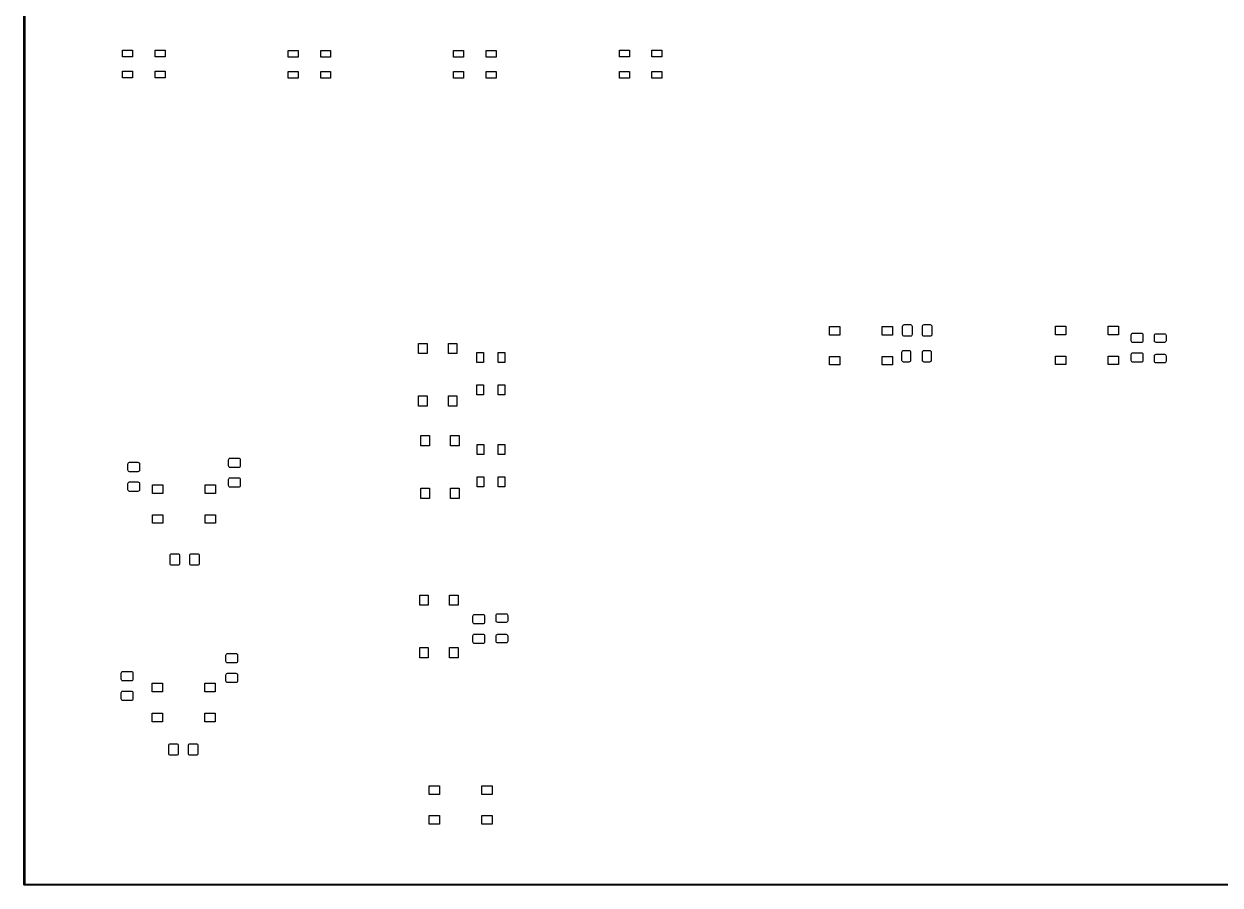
# Model space of a CAD drawing. Extents: x 119 to 479, y -311 to -51.
# Drawn here: x 118.9 to 299.5, y -311.1 to -181 of the extents above; entities that cross this region are included whole.
import ezdxf

# ---------------------------------------------------------------- set-up
doc = ezdxf.new("R2010")
doc.units = 0
doc.layers.add('BLACK', color=7, linetype='CONTINUOUS')

msp = doc.modelspace()

# ---------------------------------------------------------------- linework, layer by layer
at = {"layer": 'BLACK', "linetype": 'CONTINUOUS'}
for p, q in [((118.925, -311), (118.925, -51)), ((119.075, -51.075), (119.075, -310.925)), ((133.83, -185.96), (133.83, -184.96)), ((133.83, -184.96), (135.33, -184.96)), ((135.33, -185.96), (133.83, -185.96)), ((135.33, -184.96), (135.33, -185.96)), ((138.73, -185.96), (138.73, -184.96)), ((138.73, -184.96), (140.23, -184.96)), ((140.23, -185.96), (138.73, -185.96)), ((140.23, -184.96), (140.23, -185.96)), ((158.835, -186.005), (158.835, -185.005)), ((158.835, -185.005), (160.335, -185.005)), ((160.335, -186.005), (158.835, -186.005)), ((160.335, -185.005), (160.335, -186.005)), ((163.735, -186.005), (163.735, -185.005)), ((163.735, -185.005), (165.235, -185.005)), ((165.235, -186.005), (163.735, -186.005)), ((165.235, -185.005), (165.235, -186.005)), ((183.805, -186.005), (183.805, -185.005)), ((183.805, -185.005), (185.305, -185.005)), ((185.305, -186.005), (183.805, -186.005)), ((185.305, -185.005), (185.305, -186.005)), ((188.705, -186.005), (188.705, -185.005)), ((188.705, -185.005), (190.205, -185.005)), ((190.205, -186.005), (188.705, -186.005)), ((190.205, -185.005), (190.205, -186.005)), ((208.84, -185.98), (208.84, -184.98)), ((208.84, -184.98), (210.34, -184.98)), ((210.34, -185.98), (208.84, -185.98)), ((210.34, -184.98), (210.34, -185.98)), ((213.74, -185.98), (213.74, -184.98)), ((213.74, -184.98), (215.24, -184.98)), ((215.24, -185.98), (213.74, -185.98)), ((215.24, -184.98), (215.24, -185.98)), ((133.83, -189.16), (133.83, -188.16)), ((133.83, -188.16), (135.33, -188.16)), ((135.33, -189.16), (133.83, -189.16)), ((135.33, -188.16), (135.33, -189.16)), ((138.73, -189.16), (138.73, -188.16)), ((138.73, -188.16), (140.23, -188.16)), ((140.23, -189.16), (138.73, -189.16)), ((140.23, -188.16), (140.23, -189.16)), ((158.835, -189.205), (158.835, -188.205)), ((158.835, -188.205), (160.335, -188.205)), ((160.335, -189.205), (158.835, -189.205)), ((160.335, -188.205), (160.335, -189.205)), ((163.735, -189.205), (163.735, -188.205)), ((163.735, -188.205), (165.235, -188.205)), ((165.235, -189.205), (163.735, -189.205)), ((165.235, -188.205), (165.235, -189.205)), ((183.805, -189.205), (183.805, -188.205)), ((183.805, -188.205), (185.305, -188.205)), ((185.305, -189.205), (183.805, -189.205)), ((185.305, -188.205), (185.305, -189.205)), ((188.705, -189.205), (188.705, -188.205)), ((188.705, -188.205), (190.205, -188.205)), ((190.205, -189.205), (188.705, -189.205)), ((190.205, -188.205), (190.205, -189.205)), ((208.84, -189.18), (208.84, -188.18)), ((208.84, -188.18), (210.34, -188.18)), ((210.34, -189.18), (208.84, -189.18)), ((210.34, -188.18), (210.34, -189.18)), ((213.74, -189.18), (213.74, -188.18)), ((213.74, -188.18), (215.24, -188.18)), ((215.24, -189.18), (213.74, -189.18)), ((215.24, -188.18), (215.24, -189.18)), ((240.568, -228.012), (240.568, -226.712)), ((240.568, -226.712), (242.118, -226.712)), ((242.118, -226.712), (242.118, -228.012)), ((248.518, -228.012), (248.518, -226.712)), ((248.518, -226.712), (250.068, -226.712)), ((250.068, -226.712), (250.068, -228.012)), ((251.6, -226.675), (251.619, -226.579)), ((251.6, -227.925), (251.6, -226.675)), ((251.619, -226.579), (251.673, -226.498)), ((251.673, -226.498), (251.754, -226.444)), ((251.754, -226.444), (251.85, -226.425)), ((251.85, -226.425), (252.775, -226.425)), ((252.775, -226.425), (252.871, -226.444)), ((252.871, -226.444), (252.952, -226.498)), ((252.952, -226.498), (253.006, -226.579)), ((253.006, -226.579), (253.025, -226.675)), ((253.025, -226.675), (253.025, -227.925)), ((254.575, -226.675), (254.594, -226.579)), ((254.575, -227.925), (254.575, -226.675)), ((254.594, -226.579), (254.648, -226.498)), ((254.648, -226.498), (254.729, -226.444)), ((254.729, -226.444), (254.825, -226.425)), ((254.825, -226.425), (255.75, -226.425)), ((255.75, -226.425), (255.846, -226.444)), ((255.846, -226.444), (255.927, -226.498)), ((255.927, -226.498), (255.981, -226.579)), ((255.981, -226.579), (256, -226.675)), ((256, -226.675), (256, -227.925)), ((274.688, -227.962), (274.688, -226.662)), ((274.688, -226.662), (276.238, -226.662)), ((276.238, -226.662), (276.238, -227.962)), ((282.638, -227.962), (282.638, -226.662)), ((282.638, -226.662), (284.188, -226.662)), ((284.188, -226.662), (284.188, -227.962)), ((178.51, -230.8), (178.51, -229.25)), ((178.51, -229.25), (179.81, -229.25)), ((179.81, -229.25), (179.81, -230.8)), ((183.01, -230.8), (183.01, -229.25)), ((183.01, -229.25), (184.31, -229.25)), ((184.31, -229.25), (184.31, -230.8)), ((242.118, -228.012), (240.568, -228.012)), ((250.068, -228.012), (248.518, -228.012)), ((251.619, -228.021), (251.6, -227.925)), ((251.673, -228.102), (251.619, -228.021)), ((251.754, -228.156), (251.673, -228.102)), ((251.85, -228.175), (251.754, -228.156)), ((252.775, -228.175), (251.85, -228.175)), ((252.871, -228.156), (252.775, -228.175)), ((252.952, -228.102), (252.871, -228.156)), ((253.006, -228.021), (252.952, -228.102)), ((253.025, -227.925), (253.006, -228.021)), ((254.594, -228.021), (254.575, -227.925)), ((254.648, -228.102), (254.594, -228.021)), ((254.729, -228.156), (254.648, -228.102)), ((254.825, -228.175), (254.729, -228.156)), ((255.75, -228.175), (254.825, -228.175)), ((255.846, -228.156), (255.75, -228.175)), ((255.927, -228.102), (255.846, -228.156)), ((255.981, -228.021), (255.927, -228.102)), ((256, -227.925), (255.981, -228.021)), ((276.238, -227.962), (274.688, -227.962)), ((284.188, -227.962), (282.638, -227.962)), ((286.125, -227.95), (286.144, -227.854)), ((286.125, -228.875), (286.125, -227.95)), ((286.144, -228.971), (286.125, -228.875)), ((286.144, -227.854), (286.198, -227.773)), ((286.198, -229.052), (286.144, -228.971)), ((286.198, -227.773), (286.279, -227.719)), ((286.279, -229.106), (286.198, -229.052)), ((286.279, -227.719), (286.375, -227.7)), ((286.375, -229.125), (286.279, -229.106)), ((286.375, -227.7), (287.625, -227.7)), ((287.625, -229.125), (286.375, -229.125)), ((287.625, -227.7), (287.721, -227.719)), ((287.721, -229.106), (287.625, -229.125)), ((287.721, -227.719), (287.802, -227.773)), ((287.802, -229.052), (287.721, -229.106)), ((287.802, -227.773), (287.856, -227.854)), ((287.856, -228.971), (287.802, -229.052)), ((287.856, -227.854), (287.875, -227.95)), ((287.875, -228.875), (287.856, -228.971)), ((287.875, -227.95), (287.875, -228.875)), ((289.625, -228.05), (289.644, -227.954)), ((289.625, -228.85), (289.625, -228.05)), ((289.644, -228.946), (289.625, -228.85)), ((289.644, -227.954), (289.698, -227.873)), ((289.698, -229.027), (289.644, -228.946)), ((289.698, -227.873), (289.779, -227.819)), ((289.779, -229.081), (289.698, -229.027)), ((289.779, -227.819), (289.875, -227.8)), ((289.875, -229.1), (289.779, -229.081)), ((289.875, -227.8), (291.125, -227.8)), ((291.125, -229.1), (289.875, -229.1)), ((291.125, -227.8), (291.221, -227.819)), ((291.221, -229.081), (291.125, -229.1)), ((291.221, -227.819), (291.302, -227.873)), ((291.302, -229.027), (291.221, -229.081)), ((291.302, -227.873), (291.356, -227.954)), ((291.356, -228.946), (291.302, -229.027)), ((291.356, -227.954), (291.375, -228.05)), ((291.375, -228.85), (291.356, -228.946)), ((291.375, -228.05), (291.375, -228.85)), ((179.81, -230.8), (178.51, -230.8)), ((184.31, -230.8), (183.01, -230.8)), ((187.33, -232.12), (187.33, -230.62)), ((187.33, -230.62), (188.33, -230.62)), ((188.33, -230.62), (188.33, -232.12)), ((190.53, -232.12), (190.53, -230.62)), ((190.53, -230.62), (191.53, -230.62)), ((191.53, -230.62), (191.53, -232.12)), ((251.5, -230.575), (251.519, -230.479)), ((251.5, -231.825), (251.5, -230.575)), ((251.519, -230.479), (251.573, -230.398)), ((251.573, -230.398), (251.654, -230.344)), ((251.654, -230.344), (251.75, -230.325)), ((251.75, -230.325), (252.55, -230.325)), ((252.55, -230.325), (252.646, -230.344)), ((252.646, -230.344), (252.727, -230.398)), ((252.727, -230.398), (252.781, -230.479)), ((252.781, -230.479), (252.8, -230.575)), ((252.8, -230.575), (252.8, -231.825)), ((254.6, -230.575), (254.619, -230.479)), ((254.6, -231.825), (254.6, -230.575)), ((254.619, -230.479), (254.673, -230.398)), ((254.673, -230.398), (254.754, -230.344)), ((254.754, -230.344), (254.85, -230.325)), ((254.85, -230.325), (255.65, -230.325)), ((255.65, -230.325), (255.746, -230.344)), ((255.746, -230.344), (255.827, -230.398)), ((255.827, -230.398), (255.881, -230.479)), ((255.881, -230.479), (255.9, -230.575)), ((255.9, -230.575), (255.9, -231.825)), ((274.688, -232.462), (274.688, -231.162)), ((274.688, -231.162), (276.238, -231.162)), ((276.238, -231.162), (276.238, -232.462)), ((282.638, -232.462), (282.638, -231.162)), ((282.638, -231.162), (284.188, -231.162)), ((284.188, -231.162), (284.188, -232.462)), ((286.125, -230.925), (286.144, -230.829)), ((286.125, -231.85), (286.125, -230.925)), ((286.144, -230.829), (286.198, -230.748)), ((286.198, -230.748), (286.279, -230.694)), ((286.279, -230.694), (286.375, -230.675)), ((286.375, -230.675), (287.625, -230.675)), ((287.625, -230.675), (287.721, -230.694)), ((287.721, -230.694), (287.802, -230.748)), ((287.802, -230.748), (287.856, -230.829)), ((287.856, -230.829), (287.875, -230.925)), ((287.875, -230.925), (287.875, -231.85)), ((289.625, -231.15), (289.644, -231.054)), ((289.625, -231.95), (289.625, -231.15)), ((289.644, -231.054), (289.698, -230.973)), ((289.698, -230.973), (289.779, -230.919)), ((289.779, -230.919), (289.875, -230.9)), ((289.875, -230.9), (291.125, -230.9)), ((291.125, -230.9), (291.221, -230.919)), ((291.221, -230.919), (291.302, -230.973)), ((291.302, -230.973), (291.356, -231.054)), ((291.356, -231.054), (291.375, -231.15)), ((291.375, -231.15), (291.375, -231.95)), ((188.33, -232.12), (187.33, -232.12)), ((191.53, -232.12), (190.53, -232.12)), ((240.568, -232.512), (240.568, -231.212)), ((240.568, -231.212), (242.118, -231.212)), ((242.118, -232.512), (240.568, -232.512)), ((242.118, -231.212), (242.118, -232.512)), ((248.518, -232.512), (248.518, -231.212)), ((248.518, -231.212), (250.068, -231.212)), ((250.068, -232.512), (248.518, -232.512)), ((250.068, -231.212), (250.068, -232.512)), ((251.519, -231.921), (251.5, -231.825)), ((251.573, -232.002), (251.519, -231.921)), ((251.654, -232.056), (251.573, -232.002)), ((251.75, -232.075), (251.654, -232.056)), ((252.55, -232.075), (251.75, -232.075)), ((252.646, -232.056), (252.55, -232.075)), ((252.727, -232.002), (252.646, -232.056)), ((252.781, -231.921), (252.727, -232.002)), ((252.8, -231.825), (252.781, -231.921)), ((254.619, -231.921), (254.6, -231.825)), ((254.673, -232.002), (254.619, -231.921)), ((254.754, -232.056), (254.673, -232.002)), ((254.85, -232.075), (254.754, -232.056)), ((255.65, -232.075), (254.85, -232.075)), ((255.746, -232.056), (255.65, -232.075)), ((255.827, -232.002), (255.746, -232.056)), ((255.881, -231.921), (255.827, -232.002)), ((255.9, -231.825), (255.881, -231.921)), ((276.238, -232.462), (274.688, -232.462)), ((284.188, -232.462), (282.638, -232.462)), ((286.144, -231.946), (286.125, -231.85)), ((286.198, -232.027), (286.144, -231.946)), ((286.279, -232.081), (286.198, -232.027)), ((286.375, -232.1), (286.279, -232.081)), ((287.625, -232.1), (286.375, -232.1)), ((287.721, -232.081), (287.625, -232.1)), ((287.802, -232.027), (287.721, -232.081)), ((287.856, -231.946), (287.802, -232.027)), ((287.875, -231.85), (287.856, -231.946)), ((289.644, -232.046), (289.625, -231.95)), ((289.698, -232.127), (289.644, -232.046)), ((289.779, -232.181), (289.698, -232.127)), ((289.875, -232.2), (289.779, -232.181)), ((291.125, -232.2), (289.875, -232.2)), ((291.221, -232.181), (291.125, -232.2)), ((291.302, -232.127), (291.221, -232.181)), ((291.356, -232.046), (291.302, -232.127)), ((291.375, -231.95), (291.356, -232.046)), ((187.33, -237.02), (187.33, -235.52)), ((187.33, -235.52), (188.33, -235.52)), ((188.33, -235.52), (188.33, -237.02)), ((190.53, -237.02), (190.53, -235.52)), ((190.53, -235.52), (191.53, -235.52)), ((191.53, -235.52), (191.53, -237.02)), ((178.51, -238.75), (178.51, -237.2)), ((178.51, -237.2), (179.81, -237.2)), ((179.81, -237.2), (179.81, -238.75)), ((183.01, -238.75), (183.01, -237.2)), ((183.01, -237.2), (184.31, -237.2)), ((184.31, -237.2), (184.31, -238.75)), ((188.33, -237.02), (187.33, -237.02)), ((191.53, -237.02), (190.53, -237.02)), ((179.81, -238.75), (178.51, -238.75)), ((184.31, -238.75), (183.01, -238.75)), ((178.84, -244.72), (178.84, -243.17)), ((178.84, -243.17), (180.14, -243.17)), ((180.14, -243.17), (180.14, -244.72)), ((183.34, -244.72), (183.34, -243.17)), ((183.34, -243.17), (184.64, -243.17)), ((184.64, -243.17), (184.64, -244.72)), ((180.14, -244.72), (178.84, -244.72)), ((184.64, -244.72), (183.34, -244.72)), ((187.34, -246.02), (187.34, -244.52)), ((187.34, -244.52), (188.34, -244.52)), ((188.34, -244.52), (188.34, -246.02)), ((190.54, -246.02), (190.54, -244.52)), ((190.54, -244.52), (191.54, -244.52)), ((191.54, -244.52), (191.54, -246.02)), ((134.625, -247.463), (134.644, -247.367)), ((134.644, -247.367), (134.698, -247.286)), ((134.698, -247.286), (134.779, -247.232)), ((134.779, -247.232), (134.875, -247.212)), ((134.875, -247.212), (136.125, -247.212)), ((136.125, -247.212), (136.221, -247.232)), ((136.221, -247.232), (136.302, -247.286)), ((136.302, -247.286), (136.356, -247.367)), ((136.356, -247.367), (136.375, -247.463)), ((149.825, -246.838), (149.844, -246.742)), ((149.825, -247.762), (149.825, -246.838)), ((149.844, -246.742), (149.898, -246.661)), ((149.898, -246.661), (149.979, -246.607)), ((149.979, -246.607), (150.075, -246.587)), ((150.075, -246.587), (151.325, -246.587)), ((151.325, -246.587), (151.421, -246.607)), ((151.421, -246.607), (151.502, -246.661)), ((151.502, -246.661), (151.556, -246.742)), ((151.556, -246.742), (151.575, -246.838)), ((151.575, -246.838), (151.575, -247.762)), ((188.34, -246.02), (187.34, -246.02)), ((191.54, -246.02), (190.54, -246.02)), ((134.625, -248.387), (134.625, -247.463)), ((134.644, -248.483), (134.625, -248.387)), ((134.698, -248.564), (134.644, -248.483)), ((134.779, -248.618), (134.698, -248.564)), ((134.875, -248.637), (134.779, -248.618)), ((136.125, -248.637), (134.875, -248.637)), ((136.221, -248.618), (136.125, -248.637)), ((136.302, -248.564), (136.221, -248.618)), ((136.356, -248.483), (136.302, -248.564)), ((136.375, -248.387), (136.356, -248.483)), ((136.375, -247.463), (136.375, -248.387)), ((149.844, -247.858), (149.825, -247.762)), ((149.898, -247.939), (149.844, -247.858)), ((149.979, -247.993), (149.898, -247.939)), ((150.075, -248.012), (149.979, -247.993)), ((151.325, -248.012), (150.075, -248.012)), ((151.421, -247.993), (151.325, -248.012)), ((151.502, -247.939), (151.421, -247.993)), ((151.556, -247.858), (151.502, -247.939)), ((151.575, -247.762), (151.556, -247.858)), ((134.625, -250.438), (134.644, -250.342)), ((134.625, -251.362), (134.625, -250.438)), ((134.644, -250.342), (134.698, -250.261)), ((134.698, -250.261), (134.779, -250.207)), ((134.779, -250.207), (134.875, -250.188)), ((134.875, -250.188), (136.125, -250.188)), ((136.125, -250.188), (136.221, -250.207)), ((136.221, -250.207), (136.302, -250.261)), ((136.302, -250.261), (136.356, -250.342)), ((136.356, -250.342), (136.375, -250.438)), ((136.375, -250.438), (136.375, -251.362)), ((138.33, -251.93), (138.33, -250.63)), ((138.33, -250.63), (139.88, -250.63)), ((139.88, -250.63), (139.88, -251.93)), ((146.28, -251.93), (146.28, -250.63)), ((146.28, -250.63), (147.83, -250.63)), ((147.83, -250.63), (147.83, -251.93)), ((149.825, -249.813), (149.844, -249.717)), ((149.825, -250.737), (149.825, -249.813)), ((149.844, -250.833), (149.825, -250.737)), ((149.844, -249.717), (149.898, -249.636)), ((149.898, -250.914), (149.844, -250.833)), ((149.898, -249.636), (149.979, -249.582)), ((149.979, -250.968), (149.898, -250.914)), ((149.979, -249.582), (150.075, -249.562)), ((150.075, -250.987), (149.979, -250.968)), ((150.075, -249.562), (151.325, -249.562)), ((151.325, -250.987), (150.075, -250.987)), ((151.325, -249.562), (151.421, -249.582)), ((151.421, -250.968), (151.325, -250.987)), ((151.421, -249.582), (151.502, -249.636)), ((151.502, -250.914), (151.421, -250.968)), ((151.502, -249.636), (151.556, -249.717)), ((151.556, -250.833), (151.502, -250.914)), ((151.556, -249.717), (151.575, -249.813)), ((151.575, -250.737), (151.556, -250.833)), ((151.575, -249.813), (151.575, -250.737)), ((187.34, -250.92), (187.34, -249.42)), ((187.34, -249.42), (188.34, -249.42)), ((188.34, -250.92), (187.34, -250.92)), ((188.34, -249.42), (188.34, -250.92)), ((190.54, -250.92), (190.54, -249.42)), ((190.54, -249.42), (191.54, -249.42)), ((191.54, -250.92), (190.54, -250.92)), ((191.54, -249.42), (191.54, -250.92)), ((134.644, -251.458), (134.625, -251.362)), ((134.698, -251.539), (134.644, -251.458)), ((134.779, -251.593), (134.698, -251.539)), ((134.875, -251.612), (134.779, -251.593)), ((136.125, -251.612), (134.875, -251.612)), ((136.221, -251.593), (136.125, -251.612)), ((136.302, -251.539), (136.221, -251.593)), ((136.356, -251.458), (136.302, -251.539)), ((136.375, -251.362), (136.356, -251.458)), ((139.88, -251.93), (138.33, -251.93)), ((147.83, -251.93), (146.28, -251.93)), ((178.84, -252.67), (178.84, -251.12)), ((178.84, -251.12), (180.14, -251.12)), ((180.14, -252.67), (178.84, -252.67)), ((180.14, -251.12), (180.14, -252.67)), ((183.34, -252.67), (183.34, -251.12)), ((183.34, -251.12), (184.64, -251.12)), ((184.64, -252.67), (183.34, -252.67)), ((184.64, -251.12), (184.64, -252.67)), ((138.33, -256.43), (138.33, -255.13)), ((138.33, -255.13), (139.88, -255.13)), ((139.88, -256.43), (138.33, -256.43)), ((139.88, -255.13), (139.88, -256.43)), ((146.28, -256.43), (146.28, -255.13)), ((146.28, -255.13), (147.83, -255.13)), ((147.83, -256.43), (146.28, -256.43)), ((147.83, -255.13), (147.83, -256.43)), ((141, -261.275), (141.019, -261.179)), ((141, -262.525), (141, -261.275)), ((141.019, -261.179), (141.073, -261.098)), ((141.073, -261.098), (141.154, -261.044)), ((141.154, -261.044), (141.25, -261.025)), ((141.25, -261.025), (142.175, -261.025)), ((142.175, -261.025), (142.271, -261.044)), ((142.271, -261.044), (142.352, -261.098)), ((142.352, -261.098), (142.406, -261.179)), ((142.406, -261.179), (142.425, -261.275)), ((142.425, -261.275), (142.425, -262.525)), ((143.975, -261.275), (143.994, -261.179)), ((143.975, -262.525), (143.975, -261.275)), ((143.994, -261.179), (144.048, -261.098)), ((144.048, -261.098), (144.129, -261.044)), ((144.129, -261.044), (144.225, -261.025)), ((144.225, -261.025), (145.15, -261.025)), ((145.15, -261.025), (145.246, -261.044)), ((145.246, -261.044), (145.327, -261.098)), ((145.327, -261.098), (145.381, -261.179)), ((145.381, -261.179), (145.4, -261.275)), ((145.4, -261.275), (145.4, -262.525)), ((141.019, -262.621), (141, -262.525)), ((141.073, -262.702), (141.019, -262.621)), ((141.154, -262.756), (141.073, -262.702)), ((141.25, -262.775), (141.154, -262.756)), ((142.175, -262.775), (141.25, -262.775)), ((142.271, -262.756), (142.175, -262.775)), ((142.352, -262.702), (142.271, -262.756)), ((142.406, -262.621), (142.352, -262.702)), ((142.425, -262.525), (142.406, -262.621)), ((143.994, -262.621), (143.975, -262.525)), ((144.048, -262.702), (143.994, -262.621)), ((144.129, -262.756), (144.048, -262.702)), ((144.225, -262.775), (144.129, -262.756)), ((145.15, -262.775), (144.225, -262.775)), ((145.246, -262.756), (145.15, -262.775)), ((145.327, -262.702), (145.246, -262.756)), ((145.381, -262.621), (145.327, -262.702)), ((145.4, -262.525), (145.381, -262.621)), ((178.68, -268.81), (178.68, -267.26)), ((178.68, -267.26), (179.98, -267.26)), ((179.98, -267.26), (179.98, -268.81)), ((183.18, -268.81), (183.18, -267.26)), ((183.18, -267.26), (184.48, -267.26)), ((184.48, -267.26), (184.48, -268.81)), ((179.98, -268.81), (178.68, -268.81)), ((184.48, -268.81), (183.18, -268.81)), ((186.725, -270.438), (186.744, -270.342)), ((186.725, -271.362), (186.725, -270.438)), ((186.744, -270.342), (186.798, -270.261)), ((186.798, -270.261), (186.879, -270.207)), ((186.879, -270.207), (186.975, -270.188)), ((186.975, -270.188), (188.225, -270.188)), ((188.225, -270.188), (188.321, -270.207)), ((188.321, -270.207), (188.402, -270.261)), ((188.402, -270.261), (188.456, -270.342)), ((188.456, -270.342), (188.475, -270.438)), ((188.475, -270.438), (188.475, -271.362)), ((190.225, -270.35), (190.244, -270.254)), ((190.225, -271.15), (190.225, -270.35)), ((190.244, -270.254), (190.298, -270.173)), ((190.298, -270.173), (190.379, -270.119)), ((190.379, -270.119), (190.475, -270.1)), ((190.475, -270.1), (191.725, -270.1)), ((191.725, -270.1), (191.821, -270.119)), ((191.821, -270.119), (191.902, -270.173)), ((191.902, -270.173), (191.956, -270.254)), ((191.956, -270.254), (191.975, -270.35)), ((191.975, -270.35), (191.975, -271.15)), ((186.744, -271.458), (186.725, -271.362)), ((186.798, -271.539), (186.744, -271.458)), ((186.879, -271.593), (186.798, -271.539)), ((186.975, -271.613), (186.879, -271.593)), ((188.225, -271.613), (186.975, -271.613)), ((188.321, -271.593), (188.225, -271.613)), ((188.402, -271.539), (188.321, -271.593)), ((188.456, -271.458), (188.402, -271.539)), ((188.475, -271.362), (188.456, -271.458)), ((190.244, -271.246), (190.225, -271.15)), ((190.298, -271.327), (190.244, -271.246)), ((190.379, -271.381), (190.298, -271.327)), ((190.475, -271.4), (190.379, -271.381)), ((191.725, -271.4), (190.475, -271.4)), ((191.821, -271.381), (191.725, -271.4)), ((191.902, -271.327), (191.821, -271.381)), ((191.956, -271.246), (191.902, -271.327)), ((191.975, -271.15), (191.956, -271.246)), ((186.725, -273.413), (186.744, -273.317)), ((186.725, -274.337), (186.725, -273.413)), ((186.744, -274.433), (186.725, -274.337)), ((186.744, -273.317), (186.798, -273.236)), ((186.798, -274.514), (186.744, -274.433)), ((186.798, -273.236), (186.879, -273.182)), ((186.879, -273.182), (186.975, -273.162)), ((186.975, -273.162), (188.225, -273.162)), ((188.225, -273.162), (188.321, -273.182)), ((188.321, -273.182), (188.402, -273.236)), ((188.402, -273.236), (188.456, -273.317)), ((188.456, -274.433), (188.402, -274.514)), ((188.456, -273.317), (188.475, -273.413)), ((188.475, -274.337), (188.456, -274.433)), ((188.475, -273.413), (188.475, -274.337)), ((190.225, -273.45), (190.244, -273.354)), ((190.225, -274.25), (190.225, -273.45)), ((190.244, -274.346), (190.225, -274.25)), ((190.244, -273.354), (190.298, -273.273)), ((190.298, -274.427), (190.244, -274.346)), ((190.298, -273.273), (190.379, -273.219)), ((190.379, -274.481), (190.298, -274.427)), ((190.379, -273.219), (190.475, -273.2)), ((190.475, -274.5), (190.379, -274.481)), ((190.475, -273.2), (191.725, -273.2)), ((191.725, -274.5), (190.475, -274.5)), ((191.725, -273.2), (191.821, -273.219)), ((191.821, -274.481), (191.725, -274.5)), ((191.821, -273.219), (191.902, -273.273)), ((191.902, -274.427), (191.821, -274.481)), ((191.902, -273.273), (191.956, -273.354)), ((191.956, -274.346), (191.902, -274.427)), ((191.956, -273.354), (191.975, -273.45)), ((191.975, -274.25), (191.956, -274.346)), ((191.975, -273.45), (191.975, -274.25)), ((149.425, -276.35), (149.444, -276.254)), ((149.444, -276.254), (149.498, -276.173)), ((149.498, -276.173), (149.579, -276.119)), ((149.579, -276.119), (149.675, -276.1)), ((149.675, -276.1), (150.925, -276.1)), ((150.925, -276.1), (151.021, -276.119)), ((151.021, -276.119), (151.102, -276.173)), ((151.102, -276.173), (151.156, -276.254)), ((151.156, -276.254), (151.175, -276.35)), ((178.68, -276.76), (178.68, -275.21)), ((178.68, -275.21), (179.98, -275.21)), ((179.98, -275.21), (179.98, -276.76)), ((183.18, -276.76), (183.18, -275.21)), ((183.18, -275.21), (184.48, -275.21)), ((184.48, -275.21), (184.48, -276.76)), ((186.879, -274.568), (186.798, -274.514)), ((186.975, -274.587), (186.879, -274.568)), ((188.225, -274.587), (186.975, -274.587)), ((188.321, -274.568), (188.225, -274.587)), ((188.402, -274.514), (188.321, -274.568)), ((149.425, -277.275), (149.425, -276.35)), ((149.444, -277.371), (149.425, -277.275)), ((149.498, -277.452), (149.444, -277.371)), ((149.579, -277.506), (149.498, -277.452)), ((149.675, -277.525), (149.579, -277.506)), ((150.925, -277.525), (149.675, -277.525)), ((151.021, -277.506), (150.925, -277.525)), ((151.102, -277.452), (151.021, -277.506)), ((151.156, -277.371), (151.102, -277.452)), ((151.175, -277.275), (151.156, -277.371)), ((151.175, -276.35), (151.175, -277.275)), ((179.98, -276.76), (178.68, -276.76)), ((184.48, -276.76), (183.18, -276.76)), ((133.625, -279.05), (133.644, -278.954)), ((133.625, -279.975), (133.625, -279.05)), ((133.644, -278.954), (133.698, -278.873)), ((133.698, -278.873), (133.779, -278.819)), ((133.779, -278.819), (133.875, -278.8)), ((133.875, -278.8), (135.125, -278.8)), ((135.125, -278.8), (135.221, -278.819)), ((135.221, -278.819), (135.302, -278.873)), ((135.302, -278.873), (135.356, -278.954)), ((135.356, -278.954), (135.375, -279.05)), ((135.375, -279.05), (135.375, -279.975)), ((149.425, -279.325), (149.444, -279.229)), ((149.425, -280.25), (149.425, -279.325)), ((149.444, -279.229), (149.498, -279.148)), ((149.498, -279.148), (149.579, -279.094)), ((149.579, -279.094), (149.675, -279.075)), ((149.675, -279.075), (150.925, -279.075)), ((150.925, -279.075), (151.021, -279.094)), ((151.021, -279.094), (151.102, -279.148)), ((151.102, -279.148), (151.156, -279.229)), ((151.156, -279.229), (151.175, -279.325)), ((151.175, -279.325), (151.175, -280.25)), ((133.644, -280.071), (133.625, -279.975)), ((133.698, -280.152), (133.644, -280.071)), ((133.779, -280.206), (133.698, -280.152)), ((133.875, -280.225), (133.779, -280.206)), ((135.125, -280.225), (133.875, -280.225)), ((135.221, -280.206), (135.125, -280.225)), ((135.302, -280.152), (135.221, -280.206)), ((135.356, -280.071), (135.302, -280.152)), ((135.375, -279.975), (135.356, -280.071)), ((138.3, -281.9), (138.3, -280.6)), ((138.3, -280.6), (139.85, -280.6)), ((139.85, -280.6), (139.85, -281.9)), ((146.25, -281.9), (146.25, -280.6)), ((146.25, -280.6), (147.8, -280.6)), ((147.8, -280.6), (147.8, -281.9)), ((149.444, -280.346), (149.425, -280.25)), ((149.498, -280.427), (149.444, -280.346)), ((149.579, -280.481), (149.498, -280.427)), ((149.675, -280.5), (149.579, -280.481)), ((150.925, -280.5), (149.675, -280.5)), ((151.021, -280.481), (150.925, -280.5)), ((151.102, -280.427), (151.021, -280.481)), ((151.156, -280.346), (151.102, -280.427)), ((151.175, -280.25), (151.156, -280.346)), ((133.625, -282.025), (133.644, -281.929)), ((133.625, -282.95), (133.625, -282.025)), ((133.644, -283.046), (133.625, -282.95)), ((133.644, -281.929), (133.698, -281.848)), ((133.698, -283.127), (133.644, -283.046)), ((133.698, -281.848), (133.779, -281.794)), ((133.779, -283.181), (133.698, -283.127)), ((133.779, -281.794), (133.875, -281.775)), ((133.875, -283.2), (133.779, -283.181)), ((133.875, -281.775), (135.125, -281.775)), ((135.125, -283.2), (133.875, -283.2)), ((135.125, -281.775), (135.221, -281.794)), ((135.221, -283.181), (135.125, -283.2)), ((135.221, -281.794), (135.302, -281.848)), ((135.302, -283.127), (135.221, -283.181)), ((135.302, -281.848), (135.356, -281.929)), ((135.356, -283.046), (135.302, -283.127)), ((135.356, -281.929), (135.375, -282.025)), ((135.375, -282.95), (135.356, -283.046)), ((135.375, -282.025), (135.375, -282.95)), ((139.85, -281.9), (138.3, -281.9)), ((147.8, -281.9), (146.25, -281.9)), ((138.3, -286.4), (138.3, -285.1)), ((138.3, -285.1), (139.85, -285.1)), ((139.85, -285.1), (139.85, -286.4)), ((146.25, -286.4), (146.25, -285.1)), ((146.25, -285.1), (147.8, -285.1)), ((147.8, -285.1), (147.8, -286.4)), ((139.85, -286.4), (138.3, -286.4)), ((147.8, -286.4), (146.25, -286.4)), ((140.8, -289.975), (140.819, -289.879)), ((140.8, -291.225), (140.8, -289.975)), ((140.819, -289.879), (140.873, -289.798)), ((140.873, -289.798), (140.954, -289.744)), ((140.954, -289.744), (141.05, -289.725)), ((141.05, -289.725), (141.975, -289.725)), ((141.975, -289.725), (142.071, -289.744)), ((142.071, -289.744), (142.152, -289.798)), ((142.152, -289.798), (142.206, -289.879)), ((142.206, -289.879), (142.225, -289.975)), ((142.225, -289.975), (142.225, -291.225)), ((143.775, -289.975), (143.794, -289.879)), ((143.775, -291.225), (143.775, -289.975)), ((143.794, -289.879), (143.848, -289.798)), ((143.848, -289.798), (143.929, -289.744)), ((143.929, -289.744), (144.025, -289.725)), ((144.025, -289.725), (144.95, -289.725)), ((144.95, -289.725), (145.046, -289.744)), ((145.046, -289.744), (145.127, -289.798)), ((145.127, -289.798), (145.181, -289.879)), ((145.181, -289.879), (145.2, -289.975)), ((145.2, -289.975), (145.2, -291.225)), ((140.819, -291.321), (140.8, -291.225)), ((140.873, -291.402), (140.819, -291.321)), ((140.954, -291.456), (140.873, -291.402)), ((141.05, -291.475), (140.954, -291.456)), ((141.975, -291.475), (141.05, -291.475)), ((142.071, -291.456), (141.975, -291.475)), ((142.152, -291.402), (142.071, -291.456)), ((142.206, -291.321), (142.152, -291.402)), ((142.225, -291.225), (142.206, -291.321)), ((143.794, -291.321), (143.775, -291.225)), ((143.848, -291.402), (143.794, -291.321)), ((143.929, -291.456), (143.848, -291.402)), ((144.025, -291.475), (143.929, -291.456)), ((144.95, -291.475), (144.025, -291.475)), ((145.046, -291.456), (144.95, -291.475)), ((145.127, -291.402), (145.046, -291.456)), ((145.181, -291.321), (145.127, -291.402)), ((145.2, -291.225), (145.181, -291.321)), ((180.11, -297.37), (180.11, -296.07)), ((180.11, -296.07), (181.66, -296.07)), ((181.66, -296.07), (181.66, -297.37)), ((188.06, -297.37), (188.06, -296.07)), ((188.06, -296.07), (189.61, -296.07)), ((189.61, -296.07), (189.61, -297.37)), ((181.66, -297.37), (180.11, -297.37)), ((189.61, -297.37), (188.06, -297.37)), ((180.11, -301.87), (180.11, -300.57)), ((180.11, -300.57), (181.66, -300.57)), ((181.66, -300.57), (181.66, -301.87)), ((188.06, -301.87), (188.06, -300.57)), ((188.06, -300.57), (189.61, -300.57)), ((189.61, -300.57), (189.61, -301.87)), ((181.66, -301.87), (180.11, -301.87)), ((189.61, -301.87), (188.06, -301.87)), ((118.932, -311.018), (118.925, -311)), ((118.935, -311.037), (118.932, -311.018)), ((118.94, -311.042), (118.935, -311.037)), ((118.943, -311.048), (118.94, -311.042)), ((118.959, -311.058), (118.943, -311.048)), ((118.974, -311.07), (118.959, -311.058)), ((118.984, -311.072), (118.974, -311.07)), ((118.987, -311.074), (118.984, -311.072)), ((118.99, -311.073), (118.987, -311.074)), ((119, -311.075), (118.99, -311.073)), ((479, -311.075), (119, -311.075)), ((119.075, -310.925), (478.925, -310.925))]:
    msp.add_line(p, q, dxfattribs=at)

doc.saveas('drawing.dxf')
